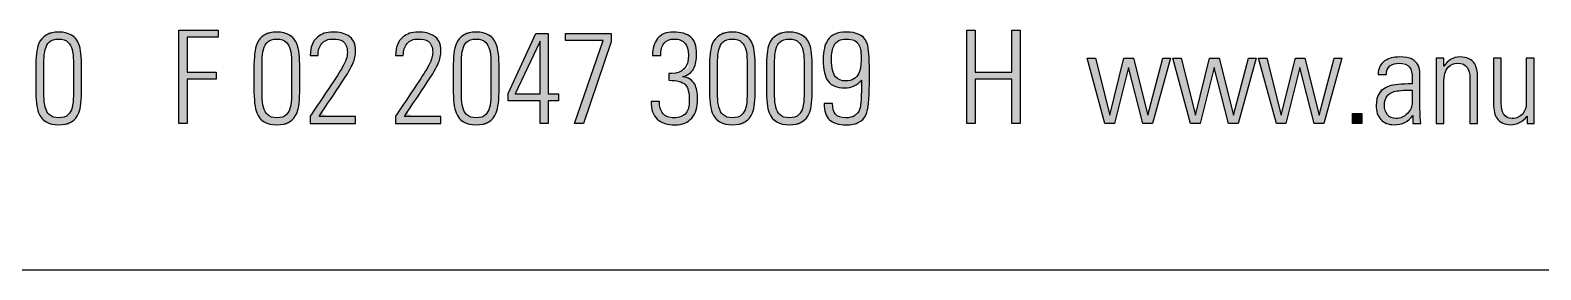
# Model space of a CAD drawing. Header units: millimetres. Extents: x 75184266 to 76346726, y -35850126 to -33679385.
# Drawn here: x 75625689 to 75644360, y -35191937 to -35188980 of the extents above; entities that cross this region are included whole.
import ezdxf

# ---------------------------------------------------------------- set-up
doc = ezdxf.new("R2010")
doc.units = ezdxf.units.MM
doc.header["$LTSCALE"] = 50
doc.header["$MEASUREMENT"] = 0
doc.layers.add('AZ-LINE', color=3, linetype='CONTINUOUS')
doc.layers.add('AZ-TEX2', color=6, linetype='CONTINUOUS')

# ---------------------------------------------------------------- blocks, each defined once
blk = doc.blocks.new('바탕폼')
at = {"layer": 'AZ-TEX2'}
h = blk.add_hatch(color=256, dxfattribs=at)
h.dxf.hatch_style = 2
h.paths.add_polyline_path([(768.63, 488.972), (768.63, 491.275), (769.603, 491.275), (769.603, 491.102), (768.834, 491.102), (768.834, 490.241), (769.549, 490.241), (769.549, 490.069), (768.834, 490.069), (768.834, 488.972)])
h = blk.add_hatch(color=256, dxfattribs=at)
h.dxf.hatch_style = 2
h.paths.add_polyline_path([(788.337, 488.972), (788.133, 488.972), (788.133, 491.275), (788.337, 491.275), (788.337, 490.241), (789.243, 490.241), (789.243, 491.275), (789.447, 491.275), (789.447, 488.972), (789.243, 488.972), (789.243, 490.069), (788.337, 490.069)])
h = blk.add_hatch(color=256, dxfattribs=at)
h.dxf.hatch_style = 2
edge = h.paths.add_edge_path()
edge.add_spline(control_points=[(765.237, 489.036), (765.237, 489.036), (765.237, 489.036), (765.156, 489.233), (765.109, 489.348), (765.086, 489.551), (765.086, 489.842), (765.086, 489.842), (765.086, 490.324), (765.086, 490.324), (765.086, 490.616), (765.109, 490.819), (765.156, 490.933), (765.237, 491.131), (765.403, 491.23), (765.654, 491.23), (765.905, 491.23), (766.071, 491.131), (766.151, 490.933), (766.198, 490.819), (766.222, 490.616), (766.222, 490.324), (766.222, 490.324), (766.222, 489.842), (766.222, 489.842), (766.222, 489.551), (766.198, 489.348), (766.151, 489.233), (766.071, 489.036), (765.905, 488.936), (765.654, 488.936), (765.403, 488.936), (765.237, 489.036)], knot_values=[0, 0, 0, 0, 0.00005, 0.0001, 1, 1, 1, 2, 2, 2, 3, 3, 3, 4, 4, 4, 5, 5, 5, 6, 6, 6, 7, 7, 7, 8, 8, 8, 9, 9, 9, 10, 10, 10, 10], degree=3, periodic=0)
edge = h.paths.add_edge_path()
edge.add_spline(control_points=[(766.017, 490.519), (766.017, 490.519), (766.017, 490.519), (766.017, 490.519), (766.017, 490.738), (765.975, 490.89), (765.89, 490.975), (765.835, 491.03), (765.756, 491.058), (765.654, 491.058), (765.55, 491.058), (765.471, 491.031), (765.418, 490.978), (765.333, 490.895), (765.29, 490.742), (765.29, 490.519), (765.29, 490.519), (765.29, 489.648), (765.29, 489.648), (765.29, 489.429), (765.333, 489.277), (765.418, 489.192), (765.473, 489.136), (765.552, 489.109), (765.654, 489.109), (765.758, 489.109), (765.837, 489.135), (765.89, 489.188), (765.975, 489.271), (766.017, 489.424), (766.017, 489.648), (766.017, 489.648), (766.017, 490.519)], knot_values=[0, 0, 0, 0, 0.00005, 0.0001, 1, 1, 1, 2, 2, 2, 3, 3, 3, 4, 4, 4, 5, 5, 5, 6, 6, 6, 7, 7, 7, 8, 8, 8, 9, 9, 9, 10, 10, 10, 10], degree=3, periodic=0)
h = blk.add_hatch(color=256, dxfattribs=at)
h.dxf.hatch_style = 2
edge = h.paths.add_edge_path()
edge.add_spline(control_points=[(770.637, 489.036), (770.637, 489.036), (770.637, 489.036), (770.556, 489.233), (770.51, 489.348), (770.486, 489.551), (770.486, 489.842), (770.486, 489.842), (770.486, 490.324), (770.486, 490.324), (770.486, 490.616), (770.51, 490.819), (770.556, 490.933), (770.637, 491.131), (770.803, 491.23), (771.054, 491.23), (771.305, 491.23), (771.471, 491.131), (771.552, 490.933), (771.598, 490.819), (771.622, 490.616), (771.622, 490.324), (771.622, 490.324), (771.622, 489.842), (771.622, 489.842), (771.622, 489.551), (771.598, 489.348), (771.552, 489.233), (771.471, 489.036), (771.305, 488.936), (771.054, 488.936), (770.803, 488.936), (770.637, 489.036)], knot_values=[0, 0, 0, 0, 0.00005, 0.0001, 1, 1, 1, 2, 2, 2, 3, 3, 3, 4, 4, 4, 5, 5, 5, 6, 6, 6, 7, 7, 7, 8, 8, 8, 9, 9, 9, 10, 10, 10, 10], degree=3, periodic=0)
edge = h.paths.add_edge_path()
edge.add_spline(control_points=[(771.418, 490.519), (771.418, 490.519), (771.418, 490.519), (771.418, 490.519), (771.418, 490.738), (771.375, 490.89), (771.29, 490.975), (771.235, 491.03), (771.156, 491.058), (771.054, 491.058), (770.95, 491.058), (770.871, 491.031), (770.818, 490.978), (770.733, 490.895), (770.69, 490.742), (770.69, 490.519), (770.69, 490.519), (770.69, 489.648), (770.69, 489.648), (770.69, 489.429), (770.733, 489.277), (770.818, 489.192), (770.873, 489.136), (770.952, 489.109), (771.054, 489.109), (771.158, 489.109), (771.237, 489.135), (771.29, 489.188), (771.375, 489.271), (771.418, 489.424), (771.418, 489.648), (771.418, 489.648), (771.418, 490.519)], knot_values=[0, 0, 0, 0, 0.00005, 0.0001, 1, 1, 1, 2, 2, 2, 3, 3, 3, 4, 4, 4, 5, 5, 5, 6, 6, 6, 7, 7, 7, 8, 8, 8, 9, 9, 9, 10, 10, 10, 10], degree=3, periodic=0)
h = blk.add_hatch(color=256, dxfattribs=at)
h.dxf.hatch_style = 2
edge = h.paths.add_edge_path()
edge.add_spline(control_points=[(772.621, 490.261), (772.621, 490.261), (772.621, 490.261), (772.672, 490.353), (772.757, 490.506), (772.799, 490.629), (772.799, 490.723), (772.799, 490.857), (772.76, 490.949), (772.684, 491.001), (772.627, 491.039), (772.544, 491.058), (772.435, 491.058), (772.318, 491.058), (772.228, 491.02), (772.166, 490.944), (772.103, 490.869), (772.072, 490.772), (772.072, 490.653), (772.072, 490.653), (771.88, 490.653), (771.88, 490.653), (771.88, 490.855), (771.94, 491.006), (772.059, 491.106), (772.159, 491.189), (772.284, 491.23), (772.435, 491.23), (772.595, 491.23), (772.721, 491.201), (772.815, 491.144), (772.94, 491.068), (773.003, 490.942), (773.003, 490.767), (773.003, 490.659), (772.981, 490.554), (772.936, 490.453), (772.891, 490.352), (772.801, 490.198), (772.665, 489.989), (772.476, 489.706), (772.286, 489.424), (772.097, 489.144), (772.097, 489.144), (773.003, 489.144), (773.003, 489.144), (773.003, 489.144), (773.003, 488.972), (773.003, 488.972), (773.003, 488.972), (771.88, 488.972), (771.88, 488.972), (771.88, 488.972), (771.88, 489.15), (771.88, 489.15), (771.971, 489.291), (772.123, 489.518), (772.336, 489.833), (772.51, 490.088), (772.621, 490.261)], knot_values=[0, 0, 0, 0, 0.00005, 0.0001, 1, 1, 1, 2, 2, 2, 3, 3, 3, 4, 4, 4, 5, 5, 5, 6, 6, 6, 7, 7, 7, 8, 8, 8, 9, 9, 9, 10, 10, 10, 11, 11, 11, 12, 12, 12, 13, 13, 13, 14, 14, 14, 15, 15, 15, 16, 16, 16, 17, 17, 17, 18, 18, 18, 19, 19, 19, 19], degree=3, periodic=0)
h = blk.add_hatch(color=256, dxfattribs=at)
h.dxf.hatch_style = 2
edge = h.paths.add_edge_path()
edge.add_spline(control_points=[(774.733, 490.261), (774.733, 490.261), (774.733, 490.261), (774.784, 490.353), (774.868, 490.506), (774.911, 490.629), (774.911, 490.723), (774.911, 490.857), (774.872, 490.949), (774.796, 491.001), (774.738, 491.039), (774.655, 491.058), (774.547, 491.058), (774.43, 491.058), (774.34, 491.02), (774.277, 490.944), (774.215, 490.869), (774.183, 490.772), (774.183, 490.653), (774.183, 490.653), (773.992, 490.653), (773.992, 490.653), (773.992, 490.855), (774.051, 491.006), (774.17, 491.106), (774.27, 491.189), (774.396, 491.23), (774.547, 491.23), (774.706, 491.23), (774.833, 491.201), (774.926, 491.144), (775.052, 491.068), (775.115, 490.942), (775.115, 490.767), (775.115, 490.659), (775.092, 490.554), (775.048, 490.453), (775.003, 490.352), (774.913, 490.198), (774.777, 489.989), (774.587, 489.706), (774.398, 489.424), (774.209, 489.144), (774.209, 489.144), (775.115, 489.144), (775.115, 489.144), (775.115, 489.144), (775.115, 488.972), (775.115, 488.972), (775.115, 488.972), (773.992, 488.972), (773.992, 488.972), (773.992, 488.972), (773.992, 489.15), (773.992, 489.15), (774.083, 489.291), (774.235, 489.518), (774.448, 489.833), (774.621, 490.088), (774.733, 490.261)], knot_values=[0, 0, 0, 0, 0.00005, 0.0001, 1, 1, 1, 2, 2, 2, 3, 3, 3, 4, 4, 4, 5, 5, 5, 6, 6, 6, 7, 7, 7, 8, 8, 8, 9, 9, 9, 10, 10, 10, 11, 11, 11, 12, 12, 12, 13, 13, 13, 14, 14, 14, 15, 15, 15, 16, 16, 16, 17, 17, 17, 18, 18, 18, 19, 19, 19, 19], degree=3, periodic=0)
h = blk.add_hatch(color=256, dxfattribs=at)
h.dxf.hatch_style = 2
edge = h.paths.add_edge_path()
edge.add_spline(control_points=[(775.569, 489.036), (775.569, 489.036), (775.569, 489.036), (775.488, 489.233), (775.441, 489.348), (775.418, 489.551), (775.418, 489.842), (775.418, 489.842), (775.418, 490.324), (775.418, 490.324), (775.418, 490.616), (775.441, 490.819), (775.488, 490.933), (775.569, 491.131), (775.735, 491.23), (775.985, 491.23), (776.236, 491.23), (776.402, 491.131), (776.483, 490.933), (776.53, 490.819), (776.553, 490.616), (776.553, 490.324), (776.553, 490.324), (776.553, 489.842), (776.553, 489.842), (776.553, 489.551), (776.53, 489.348), (776.483, 489.233), (776.402, 489.036), (776.236, 488.936), (775.985, 488.936), (775.735, 488.936), (775.569, 489.036)], knot_values=[0, 0, 0, 0, 0.00005, 0.0001, 1, 1, 1, 2, 2, 2, 3, 3, 3, 4, 4, 4, 5, 5, 5, 6, 6, 6, 7, 7, 7, 8, 8, 8, 9, 9, 9, 10, 10, 10, 10], degree=3, periodic=0)
edge = h.paths.add_edge_path()
edge.add_spline(control_points=[(776.349, 490.519), (776.349, 490.519), (776.349, 490.519), (776.349, 490.519), (776.349, 490.738), (776.307, 490.89), (776.222, 490.975), (776.166, 491.03), (776.088, 491.058), (775.985, 491.058), (775.881, 491.058), (775.803, 491.031), (775.749, 490.978), (775.664, 490.895), (775.622, 490.742), (775.622, 490.519), (775.622, 490.519), (775.622, 489.648), (775.622, 489.648), (775.622, 489.429), (775.664, 489.277), (775.749, 489.192), (775.805, 489.136), (775.884, 489.109), (775.985, 489.109), (776.09, 489.109), (776.168, 489.135), (776.222, 489.188), (776.307, 489.271), (776.349, 489.424), (776.349, 489.648), (776.349, 489.648), (776.349, 490.519)], knot_values=[0, 0, 0, 0, 0.00005, 0.0001, 1, 1, 1, 2, 2, 2, 3, 3, 3, 4, 4, 4, 5, 5, 5, 6, 6, 6, 7, 7, 7, 8, 8, 8, 9, 9, 9, 10, 10, 10, 10], degree=3, periodic=0)
h = blk.add_hatch(color=256, dxfattribs=at)
h.dxf.hatch_style = 2
h.paths.add_polyline_path([(777.765, 491.195), (777.765, 489.699), (778.027, 489.699), (778.027, 489.527), (777.765, 489.527), (777.765, 488.972), (777.574, 488.972), (777.574, 489.527), (776.777, 489.527), (776.777, 489.712), (777.462, 491.195)])
h.paths.add_polyline_path([(776.95, 489.699), (777.574, 489.699), (777.574, 491.003)])
h = blk.add_hatch(color=256, dxfattribs=at)
h.dxf.hatch_style = 2
h.paths.add_polyline_path([(778.2, 491.023), (778.2, 491.195), (779.325, 491.195), (779.326, 490.991), (778.639, 488.972), (778.416, 488.972), (779.131, 491.023)])
h = blk.add_hatch(color=256, dxfattribs=at)
h.dxf.hatch_style = 2
edge = h.paths.add_edge_path()
edge.add_spline(control_points=[(781.421, 490.424), (781.421, 490.424), (781.421, 490.424), (781.377, 490.337), (781.321, 490.229), (781.228, 490.158), (781.096, 490.126), (781.238, 490.109), (781.338, 490.047), (781.396, 489.938), (781.442, 489.851), (781.466, 489.731), (781.466, 489.578), (781.466, 489.374), (781.419, 489.216), (781.324, 489.104), (781.229, 488.992), (781.092, 488.936), (780.911, 488.936), (780.715, 488.936), (780.567, 488.984), (780.467, 489.078), (780.367, 489.173), (780.317, 489.319), (780.317, 489.517), (780.317, 489.517), (780.522, 489.517), (780.522, 489.517), (780.522, 489.39), (780.551, 489.289), (780.609, 489.217), (780.668, 489.145), (780.759, 489.109), (780.882, 489.109), (781.02, 489.109), (781.12, 489.149), (781.182, 489.23), (781.235, 489.3), (781.262, 489.401), (781.262, 489.533), (781.262, 489.729), (781.228, 489.862), (781.16, 489.932), (781.092, 490.002), (780.956, 490.037), (780.755, 490.037), (780.755, 490.037), (780.755, 490.209), (780.755, 490.209), (780.767, 490.207), (780.78, 490.206), (780.793, 490.206), (780.806, 490.206), (780.818, 490.206), (780.831, 490.206), (781.103, 490.206), (781.239, 490.358), (781.239, 490.662), (781.239, 490.788), (781.213, 490.884), (781.16, 490.949), (781.1, 491.022), (781.01, 491.058), (780.888, 491.058), (780.769, 491.058), (780.684, 491.022), (780.632, 490.949), (780.58, 490.877), (780.554, 490.778), (780.554, 490.653), (780.554, 490.653), (780.349, 490.653), (780.349, 490.653), (780.349, 490.825), (780.392, 490.964), (780.478, 491.071), (780.565, 491.177), (780.693, 491.23), (780.863, 491.23), (781.056, 491.23), (781.202, 491.188), (781.299, 491.104), (781.395, 491.02), (781.443, 490.881), (781.443, 490.688), (781.443, 490.541), (781.421, 490.424)], knot_values=[0, 0, 0, 0, 0.00005, 0.0001, 1, 1, 1, 2, 2, 2, 3, 3, 3, 4, 4, 4, 5, 5, 5, 6, 6, 6, 7, 7, 7, 8, 8, 8, 9, 9, 9, 10, 10, 10, 11, 11, 11, 12, 12, 12, 13, 13, 13, 14, 14, 14, 15, 15, 15, 16, 16, 16, 17, 17, 17, 18, 18, 18, 19, 19, 19, 20, 20, 20, 21, 21, 21, 22, 22, 22, 23, 23, 23, 24, 24, 24, 25, 25, 25, 26, 26, 26, 27, 27, 27, 28, 28, 28, 28], degree=3, periodic=0)
h = blk.add_hatch(color=256, dxfattribs=at)
h.dxf.hatch_style = 2
edge = h.paths.add_edge_path()
edge.add_spline(control_points=[(781.91, 489.036), (781.91, 489.036), (781.91, 489.036), (781.829, 489.233), (781.783, 489.348), (781.759, 489.551), (781.759, 489.842), (781.759, 489.842), (781.759, 490.324), (781.759, 490.324), (781.759, 490.616), (781.783, 490.819), (781.829, 490.933), (781.91, 491.131), (782.076, 491.23), (782.327, 491.23), (782.578, 491.23), (782.744, 491.131), (782.825, 490.933), (782.872, 490.819), (782.895, 490.616), (782.895, 490.324), (782.895, 490.324), (782.895, 489.842), (782.895, 489.842), (782.895, 489.551), (782.872, 489.348), (782.825, 489.233), (782.744, 489.036), (782.578, 488.936), (782.327, 488.936), (782.076, 488.936), (781.91, 489.036)], knot_values=[0, 0, 0, 0, 0.00005, 0.0001, 1, 1, 1, 2, 2, 2, 3, 3, 3, 4, 4, 4, 5, 5, 5, 6, 6, 6, 7, 7, 7, 8, 8, 8, 9, 9, 9, 10, 10, 10, 10], degree=3, periodic=0)
edge = h.paths.add_edge_path()
edge.add_spline(control_points=[(782.691, 490.519), (782.691, 490.519), (782.691, 490.519), (782.691, 490.519), (782.691, 490.738), (782.648, 490.89), (782.563, 490.975), (782.508, 491.03), (782.429, 491.058), (782.327, 491.058), (782.223, 491.058), (782.144, 491.031), (782.091, 490.978), (782.006, 490.895), (781.963, 490.742), (781.963, 490.519), (781.963, 490.519), (781.963, 489.648), (781.963, 489.648), (781.963, 489.429), (782.006, 489.277), (782.091, 489.192), (782.146, 489.136), (782.225, 489.109), (782.327, 489.109), (782.431, 489.109), (782.51, 489.135), (782.563, 489.188), (782.648, 489.271), (782.691, 489.424), (782.691, 489.648), (782.691, 489.648), (782.691, 490.519)], knot_values=[0, 0, 0, 0, 0.00005, 0.0001, 1, 1, 1, 2, 2, 2, 3, 3, 3, 4, 4, 4, 5, 5, 5, 6, 6, 6, 7, 7, 7, 8, 8, 8, 9, 9, 9, 10, 10, 10, 10], degree=3, periodic=0)
h = blk.add_hatch(color=256, dxfattribs=at)
h.dxf.hatch_style = 2
edge = h.paths.add_edge_path()
edge.add_spline(control_points=[(783.32, 489.036), (783.32, 489.036), (783.32, 489.036), (783.239, 489.233), (783.193, 489.348), (783.169, 489.551), (783.169, 489.842), (783.169, 489.842), (783.169, 490.324), (783.169, 490.324), (783.169, 490.616), (783.193, 490.819), (783.239, 490.933), (783.32, 491.131), (783.486, 491.23), (783.737, 491.23), (783.988, 491.23), (784.154, 491.131), (784.235, 490.933), (784.281, 490.819), (784.305, 490.616), (784.305, 490.324), (784.305, 490.324), (784.305, 489.842), (784.305, 489.842), (784.305, 489.551), (784.281, 489.348), (784.235, 489.233), (784.154, 489.036), (783.988, 488.936), (783.737, 488.936), (783.486, 488.936), (783.32, 489.036)], knot_values=[0, 0, 0, 0, 0.00005, 0.0001, 1, 1, 1, 2, 2, 2, 3, 3, 3, 4, 4, 4, 5, 5, 5, 6, 6, 6, 7, 7, 7, 8, 8, 8, 9, 9, 9, 10, 10, 10, 10], degree=3, periodic=0)
edge = h.paths.add_edge_path()
edge.add_spline(control_points=[(784.101, 490.519), (784.101, 490.519), (784.101, 490.519), (784.101, 490.519), (784.101, 490.738), (784.058, 490.89), (783.973, 490.975), (783.918, 491.03), (783.839, 491.058), (783.737, 491.058), (783.633, 491.058), (783.554, 491.031), (783.501, 490.978), (783.416, 490.895), (783.373, 490.742), (783.373, 490.519), (783.373, 490.519), (783.373, 489.648), (783.373, 489.648), (783.373, 489.429), (783.416, 489.277), (783.501, 489.192), (783.556, 489.136), (783.635, 489.109), (783.737, 489.109), (783.841, 489.109), (783.92, 489.135), (783.973, 489.188), (784.058, 489.271), (784.101, 489.424), (784.101, 489.648), (784.101, 489.648), (784.101, 490.519)], knot_values=[0, 0, 0, 0, 0.00005, 0.0001, 1, 1, 1, 2, 2, 2, 3, 3, 3, 4, 4, 4, 5, 5, 5, 6, 6, 6, 7, 7, 7, 8, 8, 8, 9, 9, 9, 10, 10, 10, 10], degree=3, periodic=0)
h = blk.add_hatch(color=256, dxfattribs=at)
h.dxf.hatch_style = 2
edge = h.paths.add_edge_path()
edge.add_spline(control_points=[(785.69, 489.315), (785.69, 489.315), (785.69, 489.315), (785.635, 489.192), (785.558, 489.021), (785.397, 488.936), (785.15, 488.936), (784.959, 488.936), (784.819, 488.978), (784.732, 489.061), (784.645, 489.144), (784.601, 489.279), (784.601, 489.466), (784.601, 489.466), (784.806, 489.466), (784.806, 489.466), (784.806, 489.349), (784.83, 489.26), (784.879, 489.2), (784.928, 489.139), (785.01, 489.109), (785.125, 489.109), (785.312, 489.109), (785.429, 489.178), (785.475, 489.316), (785.507, 489.412), (785.523, 489.654), (785.523, 490.044), (785.474, 489.98), (785.413, 489.931), (785.34, 489.898), (785.267, 489.865), (785.189, 489.849), (785.109, 489.849), (784.915, 489.849), (784.778, 489.905), (784.697, 490.016), (784.616, 490.128), (784.576, 490.305), (784.576, 490.547), (784.576, 490.764), (784.613, 490.927), (784.688, 491.035), (784.777, 491.165), (784.927, 491.23), (785.136, 491.23), (785.4, 491.23), (785.571, 491.151), (785.648, 490.991), (785.694, 490.893), (785.718, 490.693), (785.718, 490.391), (785.718, 490.312), (785.718, 490.236), (785.718, 490.161), (785.718, 490.087), (785.718, 490.014), (785.718, 489.941), (785.718, 489.565), (785.69, 489.315)], knot_values=[0, 0, 0, 0, 0.00005, 0.0001, 1, 1, 1, 2, 2, 2, 3, 3, 3, 4, 4, 4, 5, 5, 5, 6, 6, 6, 7, 7, 7, 8, 8, 8, 9, 9, 9, 10, 10, 10, 11, 11, 11, 12, 12, 12, 13, 13, 13, 14, 14, 14, 15, 15, 15, 16, 16, 16, 17, 17, 17, 18, 18, 18, 19, 19, 19, 19], degree=3, periodic=0)
edge = h.paths.add_edge_path()
edge.add_spline(control_points=[(784.78, 490.7), (784.78, 490.7), (784.78, 490.7), (784.78, 490.547), (784.78, 490.343), (784.813, 490.202), (784.879, 490.123), (784.935, 490.055), (785.018, 490.021), (785.129, 490.021), (785.289, 490.021), (785.4, 490.086), (785.459, 490.216), (785.496, 490.294), (785.514, 490.396), (785.514, 490.522), (785.514, 490.707), (785.499, 490.831), (785.469, 490.895), (785.418, 491.004), (785.309, 491.058), (785.142, 491.058), (784.999, 491.058), (784.9, 491.004), (784.844, 490.899), (784.801, 490.817), (784.78, 490.7)], knot_values=[0, 0, 0, 0, 0.00005, 0.0001, 1, 1, 1, 2, 2, 2, 3, 3, 3, 4, 4, 4, 5, 5, 5, 6, 6, 6, 7, 7, 7, 8, 8, 8, 8], degree=3, periodic=0)
h = blk.add_hatch(color=256, dxfattribs=at)
h.dxf.hatch_style = 2
h.paths.add_polyline_path([(791.549, 488.972), (791.106, 490.583), (791.311, 490.583), (791.671, 489.176), (792.018, 490.583), (792.254, 490.583), (792.61, 489.176), (792.978, 490.583), (793.169, 490.583), (792.726, 488.972), (792.488, 488.972), (792.132, 490.351), (791.785, 488.972)])
h = blk.add_hatch(color=256, dxfattribs=at)
h.dxf.hatch_style = 2
h.paths.add_polyline_path([(793.67, 488.972), (793.227, 490.583), (793.432, 490.583), (793.793, 489.176), (794.14, 490.583), (794.375, 490.583), (794.732, 489.176), (795.099, 490.583), (795.291, 490.583), (794.847, 488.972), (794.609, 488.972), (794.253, 490.351), (793.906, 488.972)])
h = blk.add_hatch(color=256, dxfattribs=at)
h.dxf.hatch_style = 2
h.paths.add_polyline_path([(795.792, 488.972), (795.348, 490.583), (795.553, 490.583), (795.914, 489.176), (796.261, 490.583), (796.497, 490.583), (796.853, 489.176), (797.22, 490.583), (797.412, 490.583), (796.969, 488.972), (796.73, 488.972), (796.374, 490.351), (796.028, 488.972)])
h = blk.add_hatch(color=256, dxfattribs=at)
h.dxf.hatch_style = 2
edge = h.paths.add_edge_path()
edge.add_spline(control_points=[(798.877, 489.948), (798.877, 489.948), (798.877, 489.948), (799.154, 489.948), (799.154, 489.948), (799.154, 490.082), (799.154, 490.082), (799.154, 490.207), (799.132, 490.3), (799.087, 490.359), (799.036, 490.427), (798.95, 490.461), (798.828, 490.461), (798.737, 490.461), (798.662, 490.438), (798.602, 490.391), (798.542, 490.344), (798.513, 490.275), (798.513, 490.184), (798.513, 490.184), (798.309, 490.184), (798.309, 490.184), (798.309, 490.328), (798.363, 490.439), (798.471, 490.515), (798.565, 490.582), (798.689, 490.614), (798.845, 490.614), (798.979, 490.614), (799.082, 490.595), (799.154, 490.557), (799.282, 490.489), (799.346, 490.366), (799.346, 490.187), (799.346, 490.187), (799.346, 489.377), (799.346, 489.377), (799.346, 489.334), (799.346, 489.284), (799.347, 489.227), (799.348, 489.169), (799.354, 489.084), (799.365, 488.972), (799.365, 488.972), (799.167, 488.972), (799.167, 488.972), (799.167, 488.972), (799.167, 489.169), (799.167, 489.169), (799.058, 489.016), (798.904, 488.94), (798.704, 488.94), (798.564, 488.94), (798.455, 488.983), (798.377, 489.069), (798.3, 489.155), (798.261, 489.27), (798.261, 489.415), (798.261, 489.66), (798.368, 489.819), (798.583, 489.894), (798.687, 489.93), (798.877, 489.948)], knot_values=[0, 0, 0, 0, 0.00005, 0.0001, 1, 1, 1, 2, 2, 2, 3, 3, 3, 4, 4, 4, 5, 5, 5, 6, 6, 6, 7, 7, 7, 8, 8, 8, 9, 9, 9, 10, 10, 10, 11, 11, 11, 12, 12, 12, 13, 13, 13, 14, 14, 14, 15, 15, 15, 16, 16, 16, 17, 17, 17, 18, 18, 18, 19, 19, 19, 20, 20, 20, 20], degree=3, periodic=0)
edge = h.paths.add_edge_path()
edge.add_spline(control_points=[(799.154, 489.395), (799.154, 489.395), (799.154, 489.395), (799.154, 489.501), (799.154, 489.501), (799.154, 489.795), (799.154, 489.795), (798.931, 489.795), (798.782, 489.783), (798.707, 489.759), (798.546, 489.709), (798.465, 489.597), (798.465, 489.424), (798.465, 489.329), (798.489, 489.25), (798.538, 489.187), (798.587, 489.124), (798.659, 489.093), (798.755, 489.093), (798.864, 489.093), (798.957, 489.134), (799.036, 489.217), (799.114, 489.3), (799.154, 489.395)], knot_values=[0, 0, 0, 0, 0.00005, 0.0001, 1, 1, 1, 2, 2, 2, 3, 3, 3, 4, 4, 4, 5, 5, 5, 6, 6, 6, 7, 7, 7, 7], degree=3, periodic=0)
h = blk.add_hatch(color=256, dxfattribs=at)
h.dxf.hatch_style = 2
edge = h.paths.add_edge_path()
edge.add_spline(control_points=[(799.744, 488.972), (799.744, 488.972), (799.744, 488.972), (799.744, 488.972), (799.744, 488.972), (799.744, 490.583), (799.744, 490.583), (799.744, 490.583), (799.936, 490.583), (799.936, 490.583), (799.936, 490.583), (799.936, 490.385), (799.936, 490.385), (799.991, 490.459), (800.047, 490.515), (800.105, 490.551), (800.173, 490.593), (800.248, 490.614), (800.331, 490.614), (800.51, 490.614), (800.633, 490.557), (800.701, 490.442), (800.748, 490.364), (800.771, 490.252), (800.771, 490.107), (800.771, 490.107), (800.771, 488.972), (800.771, 488.972), (800.771, 488.972), (800.58, 488.972), (800.58, 488.972), (800.58, 488.972), (800.58, 490.097), (800.58, 490.097), (800.58, 490.204), (800.558, 490.288), (800.516, 490.35), (800.465, 490.424), (800.387, 490.461), (800.283, 490.461), (800.183, 490.461), (800.103, 490.427), (800.044, 490.359), (799.971, 490.276), (799.936, 490.151), (799.936, 489.983), (799.936, 489.983), (799.936, 488.972), (799.936, 488.972), (799.936, 488.972), (799.744, 488.972)], knot_values=[0, 0, 0, 0, 0.00005, 0.0001, 1, 1, 1, 2, 2, 2, 3, 3, 3, 4, 4, 4, 5, 5, 5, 6, 6, 6, 7, 7, 7, 8, 8, 8, 9, 9, 9, 10, 10, 10, 11, 11, 11, 12, 12, 12, 13, 13, 13, 14, 14, 14, 15, 15, 15, 16, 16, 16, 16], degree=3, periodic=0)
h = blk.add_hatch(color=256, dxfattribs=at)
h.dxf.hatch_style = 2
edge = h.paths.add_edge_path()
edge.add_spline(control_points=[(802.168, 490.583), (802.168, 490.583), (802.168, 490.583), (802.168, 490.583), (802.168, 490.583), (802.168, 488.972), (802.168, 488.972), (802.168, 488.972), (802.002, 488.972), (802.002, 488.972), (802.002, 488.972), (802.002, 489.15), (802.002, 489.15), (801.881, 489.01), (801.744, 488.94), (801.591, 488.94), (801.438, 488.94), (801.326, 488.991), (801.256, 489.093), (801.196, 489.178), (801.167, 489.295), (801.167, 489.444), (801.167, 489.444), (801.167, 490.583), (801.167, 490.583), (801.167, 490.583), (801.358, 490.583), (801.358, 490.583), (801.358, 490.583), (801.358, 489.476), (801.358, 489.476), (801.358, 489.356), (801.377, 489.266), (801.415, 489.205), (801.462, 489.13), (801.532, 489.093), (801.626, 489.093), (801.741, 489.093), (801.831, 489.138), (801.897, 489.227), (801.95, 489.299), (801.977, 489.372), (801.977, 489.447), (801.977, 489.447), (801.977, 490.583), (801.977, 490.583), (801.977, 490.583), (802.168, 490.583)], knot_values=[0, 0, 0, 0, 0.00005, 0.0001, 1, 1, 1, 2, 2, 2, 3, 3, 3, 4, 4, 4, 5, 5, 5, 6, 6, 6, 7, 7, 7, 8, 8, 8, 9, 9, 9, 10, 10, 10, 11, 11, 11, 12, 12, 12, 13, 13, 13, 14, 14, 14, 15, 15, 15, 15], degree=3, periodic=0)
h = blk.add_hatch(color=256, dxfattribs=at)
h.dxf.hatch_style = 2
h.paths.add_polyline_path([(797.674, 488.972), (797.674, 489.214), (797.91, 489.214), (797.91, 488.972)])
at = {"layer": 'AZ-LINE'}
blk.add_line((741, 485.354), (821, 485.354), dxfattribs=at)
at = {"layer": 'AZ-TEX2'}
for points in [[(768.63, 488.972), (768.63, 491.275), (769.603, 491.275), (769.603, 491.102), (768.834, 491.102), (768.834, 490.241), (769.549, 490.241), (769.549, 490.069), (768.834, 490.069), (768.834, 488.972), (768.63, 488.972)], [(788.337, 488.972), (788.133, 488.972), (788.133, 491.275), (788.337, 491.275), (788.337, 490.241), (789.243, 490.241), (789.243, 491.275), (789.447, 491.275), (789.447, 488.972), (789.243, 488.972), (789.243, 490.069), (788.337, 490.069), (788.337, 488.972)], [(777.765, 491.195), (777.765, 489.699), (778.027, 489.699), (778.027, 489.527), (777.765, 489.527), (777.765, 488.972), (777.574, 488.972), (777.574, 489.527), (776.777, 489.527), (776.777, 489.712), (777.462, 491.195), (777.765, 491.195)], [(776.95, 489.699), (777.574, 489.699), (777.574, 491.003), (776.95, 489.699)], [(778.2, 491.023), (778.2, 491.195), (779.325, 491.195), (779.326, 490.991), (778.639, 488.972), (778.416, 488.972), (779.131, 491.023), (778.2, 491.023)], [(791.549, 488.972), (791.106, 490.583), (791.311, 490.583), (791.671, 489.176), (792.018, 490.583), (792.254, 490.583), (792.61, 489.176), (792.978, 490.583), (793.169, 490.583), (792.726, 488.972), (792.488, 488.972), (792.132, 490.351), (791.785, 488.972), (791.549, 488.972)], [(793.67, 488.972), (793.227, 490.583), (793.432, 490.583), (793.793, 489.176), (794.14, 490.583), (794.375, 490.583), (794.732, 489.176), (795.099, 490.583), (795.291, 490.583), (794.847, 488.972), (794.609, 488.972), (794.253, 490.351), (793.906, 488.972), (793.67, 488.972)], [(795.792, 488.972), (795.348, 490.583), (795.553, 490.583), (795.914, 489.176), (796.261, 490.583), (796.497, 490.583), (796.853, 489.176), (797.22, 490.583), (797.412, 490.583), (796.969, 488.972), (796.73, 488.972), (796.374, 490.351), (796.028, 488.972), (795.792, 488.972)], [(797.674, 488.972), (797.674, 489.214), (797.91, 489.214), (797.91, 488.972), (797.674, 488.972)]]:
    blk.add_lwpolyline(points, dxfattribs=at)
for points, knots in [([(765.654, 491.23), (765.905, 491.23), (766.071, 491.131), (766.151, 490.933), (766.198, 490.819), (766.222, 490.616), (766.222, 490.324), (766.222, 490.324), (766.222, 489.842), (766.222, 489.842), (766.222, 489.551), (766.198, 489.348), (766.151, 489.233), (766.071, 489.036), (765.905, 488.936), (765.654, 488.936), (765.403, 488.936), (765.237, 489.036), (765.156, 489.233), (765.109, 489.348), (765.086, 489.551), (765.086, 489.842), (765.086, 489.842), (765.086, 490.324), (765.086, 490.324), (765.086, 490.616), (765.109, 490.819), (765.156, 490.933), (765.237, 491.131), (765.403, 491.23), (765.654, 491.23)], [0, 0, 0, 0, 1, 1, 1, 2, 2, 2, 3, 3, 3, 4, 4, 4, 5, 5, 5, 6, 6, 6, 7, 7, 7, 8, 8, 8, 9, 9, 9, 10, 10, 10, 10]), ([(765.29, 490.519), (765.29, 490.519), (765.29, 489.648), (765.29, 489.648), (765.29, 489.429), (765.333, 489.277), (765.418, 489.192), (765.473, 489.136), (765.552, 489.109), (765.654, 489.109), (765.758, 489.109), (765.837, 489.135), (765.89, 489.188), (765.975, 489.271), (766.017, 489.424), (766.017, 489.648), (766.017, 489.648), (766.017, 490.519), (766.017, 490.519), (766.017, 490.738), (765.975, 490.89), (765.89, 490.975), (765.835, 491.03), (765.756, 491.058), (765.654, 491.058), (765.55, 491.058), (765.471, 491.031), (765.418, 490.978), (765.333, 490.895), (765.29, 490.742), (765.29, 490.519)], [0, 0, 0, 0, 1, 1, 1, 2, 2, 2, 3, 3, 3, 4, 4, 4, 5, 5, 5, 6, 6, 6, 7, 7, 7, 8, 8, 8, 9, 9, 9, 10, 10, 10, 10]), ([(771.054, 491.23), (771.305, 491.23), (771.471, 491.131), (771.552, 490.933), (771.598, 490.819), (771.622, 490.616), (771.622, 490.324), (771.622, 490.324), (771.622, 489.842), (771.622, 489.842), (771.622, 489.551), (771.598, 489.348), (771.552, 489.233), (771.471, 489.036), (771.305, 488.936), (771.054, 488.936), (770.803, 488.936), (770.637, 489.036), (770.556, 489.233), (770.51, 489.348), (770.486, 489.551), (770.486, 489.842), (770.486, 489.842), (770.486, 490.324), (770.486, 490.324), (770.486, 490.616), (770.51, 490.819), (770.556, 490.933), (770.637, 491.131), (770.803, 491.23), (771.054, 491.23)], [0, 0, 0, 0, 1, 1, 1, 2, 2, 2, 3, 3, 3, 4, 4, 4, 5, 5, 5, 6, 6, 6, 7, 7, 7, 8, 8, 8, 9, 9, 9, 10, 10, 10, 10]), ([(770.69, 490.519), (770.69, 490.519), (770.69, 489.648), (770.69, 489.648), (770.69, 489.429), (770.733, 489.277), (770.818, 489.192), (770.873, 489.136), (770.952, 489.109), (771.054, 489.109), (771.158, 489.109), (771.237, 489.135), (771.29, 489.188), (771.375, 489.271), (771.418, 489.424), (771.418, 489.648), (771.418, 489.648), (771.418, 490.519), (771.418, 490.519), (771.418, 490.738), (771.375, 490.89), (771.29, 490.975), (771.235, 491.03), (771.156, 491.058), (771.054, 491.058), (770.95, 491.058), (770.871, 491.031), (770.818, 490.978), (770.733, 490.895), (770.69, 490.742), (770.69, 490.519)], [0, 0, 0, 0, 1, 1, 1, 2, 2, 2, 3, 3, 3, 4, 4, 4, 5, 5, 5, 6, 6, 6, 7, 7, 7, 8, 8, 8, 9, 9, 9, 10, 10, 10, 10]), ([(773.003, 489.144), (773.003, 489.144), (773.003, 488.972), (773.003, 488.972), (773.003, 488.972), (771.88, 488.972), (771.88, 488.972), (771.88, 488.972), (771.88, 489.15), (771.88, 489.15), (771.971, 489.291), (772.123, 489.518), (772.336, 489.833), (772.51, 490.088), (772.621, 490.261), (772.672, 490.353), (772.757, 490.506), (772.799, 490.629), (772.799, 490.723), (772.799, 490.857), (772.76, 490.949), (772.684, 491.001), (772.627, 491.039), (772.544, 491.058), (772.435, 491.058), (772.318, 491.058), (772.228, 491.02), (772.166, 490.944), (772.103, 490.869), (772.072, 490.772), (772.072, 490.653), (772.072, 490.653), (771.88, 490.653), (771.88, 490.653), (771.88, 490.855), (771.94, 491.006), (772.059, 491.106), (772.159, 491.189), (772.284, 491.23), (772.435, 491.23), (772.595, 491.23), (772.721, 491.201), (772.815, 491.144), (772.94, 491.068), (773.003, 490.942), (773.003, 490.767), (773.003, 490.659), (772.981, 490.554), (772.936, 490.453), (772.891, 490.352), (772.801, 490.198), (772.665, 489.989), (772.476, 489.706), (772.286, 489.424), (772.097, 489.144), (772.097, 489.144), (773.003, 489.144), (773.003, 489.144)], [0, 0, 0, 0, 1, 1, 1, 2, 2, 2, 3, 3, 3, 4, 4, 4, 5, 5, 5, 6, 6, 6, 7, 7, 7, 8, 8, 8, 9, 9, 9, 10, 10, 10, 11, 11, 11, 12, 12, 12, 13, 13, 13, 14, 14, 14, 15, 15, 15, 16, 16, 16, 17, 17, 17, 18, 18, 18, 19, 19, 19, 19]), ([(775.115, 489.144), (775.115, 489.144), (775.115, 488.972), (775.115, 488.972), (775.115, 488.972), (773.992, 488.972), (773.992, 488.972), (773.992, 488.972), (773.992, 489.15), (773.992, 489.15), (774.083, 489.291), (774.235, 489.518), (774.448, 489.833), (774.621, 490.088), (774.733, 490.261), (774.784, 490.353), (774.868, 490.506), (774.911, 490.629), (774.911, 490.723), (774.911, 490.857), (774.872, 490.949), (774.796, 491.001), (774.738, 491.039), (774.655, 491.058), (774.547, 491.058), (774.43, 491.058), (774.34, 491.02), (774.277, 490.944), (774.215, 490.869), (774.183, 490.772), (774.183, 490.653), (774.183, 490.653), (773.992, 490.653), (773.992, 490.653), (773.992, 490.855), (774.051, 491.006), (774.17, 491.106), (774.27, 491.189), (774.396, 491.23), (774.547, 491.23), (774.706, 491.23), (774.833, 491.201), (774.926, 491.144), (775.052, 491.068), (775.115, 490.942), (775.115, 490.767), (775.115, 490.659), (775.092, 490.554), (775.048, 490.453), (775.003, 490.352), (774.913, 490.198), (774.777, 489.989), (774.587, 489.706), (774.398, 489.424), (774.209, 489.144), (774.209, 489.144), (775.115, 489.144), (775.115, 489.144)], [0, 0, 0, 0, 1, 1, 1, 2, 2, 2, 3, 3, 3, 4, 4, 4, 5, 5, 5, 6, 6, 6, 7, 7, 7, 8, 8, 8, 9, 9, 9, 10, 10, 10, 11, 11, 11, 12, 12, 12, 13, 13, 13, 14, 14, 14, 15, 15, 15, 16, 16, 16, 17, 17, 17, 18, 18, 18, 19, 19, 19, 19]), ([(775.985, 491.23), (776.236, 491.23), (776.402, 491.131), (776.483, 490.933), (776.53, 490.819), (776.553, 490.616), (776.553, 490.324), (776.553, 490.324), (776.553, 489.842), (776.553, 489.842), (776.553, 489.551), (776.53, 489.348), (776.483, 489.233), (776.402, 489.036), (776.236, 488.936), (775.985, 488.936), (775.735, 488.936), (775.569, 489.036), (775.488, 489.233), (775.441, 489.348), (775.418, 489.551), (775.418, 489.842), (775.418, 489.842), (775.418, 490.324), (775.418, 490.324), (775.418, 490.616), (775.441, 490.819), (775.488, 490.933), (775.569, 491.131), (775.735, 491.23), (775.985, 491.23)], [0, 0, 0, 0, 1, 1, 1, 2, 2, 2, 3, 3, 3, 4, 4, 4, 5, 5, 5, 6, 6, 6, 7, 7, 7, 8, 8, 8, 9, 9, 9, 10, 10, 10, 10]), ([(775.622, 490.519), (775.622, 490.519), (775.622, 489.648), (775.622, 489.648), (775.622, 489.429), (775.664, 489.277), (775.749, 489.192), (775.805, 489.136), (775.884, 489.109), (775.985, 489.109), (776.09, 489.109), (776.168, 489.135), (776.222, 489.188), (776.307, 489.271), (776.349, 489.424), (776.349, 489.648), (776.349, 489.648), (776.349, 490.519), (776.349, 490.519), (776.349, 490.738), (776.307, 490.89), (776.222, 490.975), (776.166, 491.03), (776.088, 491.058), (775.985, 491.058), (775.881, 491.058), (775.803, 491.031), (775.749, 490.978), (775.664, 490.895), (775.622, 490.742), (775.622, 490.519)], [0, 0, 0, 0, 1, 1, 1, 2, 2, 2, 3, 3, 3, 4, 4, 4, 5, 5, 5, 6, 6, 6, 7, 7, 7, 8, 8, 8, 9, 9, 9, 10, 10, 10, 10]), ([(780.755, 490.037), (780.755, 490.037), (780.755, 490.209), (780.755, 490.209), (780.767, 490.207), (780.78, 490.206), (780.793, 490.206), (780.806, 490.206), (780.818, 490.206), (780.831, 490.206), (781.103, 490.206), (781.239, 490.358), (781.239, 490.662), (781.239, 490.788), (781.213, 490.884), (781.16, 490.949), (781.1, 491.022), (781.01, 491.058), (780.888, 491.058), (780.769, 491.058), (780.684, 491.022), (780.632, 490.949), (780.58, 490.877), (780.554, 490.778), (780.554, 490.653), (780.554, 490.653), (780.349, 490.653), (780.349, 490.653), (780.349, 490.825), (780.392, 490.964), (780.478, 491.071), (780.565, 491.177), (780.693, 491.23), (780.863, 491.23), (781.056, 491.23), (781.202, 491.188), (781.299, 491.104), (781.395, 491.02), (781.443, 490.881), (781.443, 490.688), (781.443, 490.541), (781.421, 490.424), (781.377, 490.337), (781.321, 490.229), (781.228, 490.158), (781.096, 490.126), (781.238, 490.109), (781.338, 490.047), (781.396, 489.938), (781.442, 489.851), (781.466, 489.731), (781.466, 489.578), (781.466, 489.374), (781.419, 489.216), (781.324, 489.104), (781.229, 488.992), (781.092, 488.936), (780.911, 488.936), (780.715, 488.936), (780.567, 488.984), (780.467, 489.078), (780.367, 489.173), (780.317, 489.319), (780.317, 489.517), (780.317, 489.517), (780.522, 489.517), (780.522, 489.517), (780.522, 489.39), (780.551, 489.289), (780.609, 489.217), (780.668, 489.145), (780.759, 489.109), (780.882, 489.109), (781.02, 489.109), (781.12, 489.149), (781.182, 489.23), (781.235, 489.3), (781.262, 489.401), (781.262, 489.533), (781.262, 489.729), (781.228, 489.862), (781.16, 489.932), (781.092, 490.002), (780.956, 490.037), (780.755, 490.037)], [0, 0, 0, 0, 1, 1, 1, 2, 2, 2, 3, 3, 3, 4, 4, 4, 5, 5, 5, 6, 6, 6, 7, 7, 7, 8, 8, 8, 9, 9, 9, 10, 10, 10, 11, 11, 11, 12, 12, 12, 13, 13, 13, 14, 14, 14, 15, 15, 15, 16, 16, 16, 17, 17, 17, 18, 18, 18, 19, 19, 19, 20, 20, 20, 21, 21, 21, 22, 22, 22, 23, 23, 23, 24, 24, 24, 25, 25, 25, 26, 26, 26, 27, 27, 27, 28, 28, 28, 28]), ([(782.327, 491.23), (782.578, 491.23), (782.744, 491.131), (782.825, 490.933), (782.872, 490.819), (782.895, 490.616), (782.895, 490.324), (782.895, 490.324), (782.895, 489.842), (782.895, 489.842), (782.895, 489.551), (782.872, 489.348), (782.825, 489.233), (782.744, 489.036), (782.578, 488.936), (782.327, 488.936), (782.076, 488.936), (781.91, 489.036), (781.829, 489.233), (781.783, 489.348), (781.759, 489.551), (781.759, 489.842), (781.759, 489.842), (781.759, 490.324), (781.759, 490.324), (781.759, 490.616), (781.783, 490.819), (781.829, 490.933), (781.91, 491.131), (782.076, 491.23), (782.327, 491.23)], [0, 0, 0, 0, 1, 1, 1, 2, 2, 2, 3, 3, 3, 4, 4, 4, 5, 5, 5, 6, 6, 6, 7, 7, 7, 8, 8, 8, 9, 9, 9, 10, 10, 10, 10]), ([(781.963, 490.519), (781.963, 490.519), (781.963, 489.648), (781.963, 489.648), (781.963, 489.429), (782.006, 489.277), (782.091, 489.192), (782.146, 489.136), (782.225, 489.109), (782.327, 489.109), (782.431, 489.109), (782.51, 489.135), (782.563, 489.188), (782.648, 489.271), (782.691, 489.424), (782.691, 489.648), (782.691, 489.648), (782.691, 490.519), (782.691, 490.519), (782.691, 490.738), (782.648, 490.89), (782.563, 490.975), (782.508, 491.03), (782.429, 491.058), (782.327, 491.058), (782.223, 491.058), (782.144, 491.031), (782.091, 490.978), (782.006, 490.895), (781.963, 490.742), (781.963, 490.519)], [0, 0, 0, 0, 1, 1, 1, 2, 2, 2, 3, 3, 3, 4, 4, 4, 5, 5, 5, 6, 6, 6, 7, 7, 7, 8, 8, 8, 9, 9, 9, 10, 10, 10, 10]), ([(783.737, 491.23), (783.988, 491.23), (784.154, 491.131), (784.235, 490.933), (784.281, 490.819), (784.305, 490.616), (784.305, 490.324), (784.305, 490.324), (784.305, 489.842), (784.305, 489.842), (784.305, 489.551), (784.281, 489.348), (784.235, 489.233), (784.154, 489.036), (783.988, 488.936), (783.737, 488.936), (783.486, 488.936), (783.32, 489.036), (783.239, 489.233), (783.193, 489.348), (783.169, 489.551), (783.169, 489.842), (783.169, 489.842), (783.169, 490.324), (783.169, 490.324), (783.169, 490.616), (783.193, 490.819), (783.239, 490.933), (783.32, 491.131), (783.486, 491.23), (783.737, 491.23)], [0, 0, 0, 0, 1, 1, 1, 2, 2, 2, 3, 3, 3, 4, 4, 4, 5, 5, 5, 6, 6, 6, 7, 7, 7, 8, 8, 8, 9, 9, 9, 10, 10, 10, 10]), ([(783.373, 490.519), (783.373, 490.519), (783.373, 489.648), (783.373, 489.648), (783.373, 489.429), (783.416, 489.277), (783.501, 489.192), (783.556, 489.136), (783.635, 489.109), (783.737, 489.109), (783.841, 489.109), (783.92, 489.135), (783.973, 489.188), (784.058, 489.271), (784.101, 489.424), (784.101, 489.648), (784.101, 489.648), (784.101, 490.519), (784.101, 490.519), (784.101, 490.738), (784.058, 490.89), (783.973, 490.975), (783.918, 491.03), (783.839, 491.058), (783.737, 491.058), (783.633, 491.058), (783.554, 491.031), (783.501, 490.978), (783.416, 490.895), (783.373, 490.742), (783.373, 490.519)], [0, 0, 0, 0, 1, 1, 1, 2, 2, 2, 3, 3, 3, 4, 4, 4, 5, 5, 5, 6, 6, 6, 7, 7, 7, 8, 8, 8, 9, 9, 9, 10, 10, 10, 10]), ([(785.136, 491.23), (785.4, 491.23), (785.571, 491.151), (785.648, 490.991), (785.694, 490.893), (785.718, 490.693), (785.718, 490.391), (785.718, 490.312), (785.718, 490.236), (785.718, 490.161), (785.718, 490.087), (785.718, 490.014), (785.718, 489.941), (785.718, 489.565), (785.69, 489.315), (785.635, 489.192), (785.558, 489.021), (785.397, 488.936), (785.15, 488.936), (784.959, 488.936), (784.819, 488.978), (784.732, 489.061), (784.645, 489.144), (784.601, 489.279), (784.601, 489.466), (784.601, 489.466), (784.806, 489.466), (784.806, 489.466), (784.806, 489.349), (784.83, 489.26), (784.879, 489.2), (784.928, 489.139), (785.01, 489.109), (785.125, 489.109), (785.312, 489.109), (785.429, 489.178), (785.475, 489.316), (785.507, 489.412), (785.523, 489.654), (785.523, 490.044), (785.474, 489.98), (785.413, 489.931), (785.34, 489.898), (785.267, 489.865), (785.189, 489.849), (785.109, 489.849), (784.915, 489.849), (784.778, 489.905), (784.697, 490.016), (784.616, 490.128), (784.576, 490.305), (784.576, 490.547), (784.576, 490.764), (784.613, 490.927), (784.688, 491.035), (784.777, 491.165), (784.927, 491.23), (785.136, 491.23)], [0, 0, 0, 0, 1, 1, 1, 2, 2, 2, 3, 3, 3, 4, 4, 4, 5, 5, 5, 6, 6, 6, 7, 7, 7, 8, 8, 8, 9, 9, 9, 10, 10, 10, 11, 11, 11, 12, 12, 12, 13, 13, 13, 14, 14, 14, 15, 15, 15, 16, 16, 16, 17, 17, 17, 18, 18, 18, 19, 19, 19, 19]), ([(785.142, 491.058), (784.999, 491.058), (784.9, 491.004), (784.844, 490.899), (784.801, 490.817), (784.78, 490.7), (784.78, 490.547), (784.78, 490.343), (784.813, 490.202), (784.879, 490.123), (784.935, 490.055), (785.018, 490.021), (785.129, 490.021), (785.289, 490.021), (785.4, 490.086), (785.459, 490.216), (785.496, 490.294), (785.514, 490.396), (785.514, 490.522), (785.514, 490.707), (785.499, 490.831), (785.469, 490.895), (785.418, 491.004), (785.309, 491.058), (785.142, 491.058)], [0, 0, 0, 0, 1, 1, 1, 2, 2, 2, 3, 3, 3, 4, 4, 4, 5, 5, 5, 6, 6, 6, 7, 7, 7, 8, 8, 8, 8]), ([(799.167, 488.972), (799.167, 488.972), (799.167, 489.169), (799.167, 489.169), (799.058, 489.016), (798.904, 488.94), (798.704, 488.94), (798.564, 488.94), (798.455, 488.983), (798.377, 489.069), (798.3, 489.155), (798.261, 489.27), (798.261, 489.415), (798.261, 489.66), (798.368, 489.819), (798.583, 489.894), (798.687, 489.93), (798.877, 489.948), (799.154, 489.948), (799.154, 489.948), (799.154, 490.082), (799.154, 490.082), (799.154, 490.207), (799.132, 490.3), (799.087, 490.359), (799.036, 490.427), (798.95, 490.461), (798.828, 490.461), (798.737, 490.461), (798.662, 490.438), (798.602, 490.391), (798.542, 490.344), (798.513, 490.275), (798.513, 490.184), (798.513, 490.184), (798.309, 490.184), (798.309, 490.184), (798.309, 490.328), (798.363, 490.439), (798.471, 490.515), (798.565, 490.582), (798.689, 490.614), (798.845, 490.614), (798.979, 490.614), (799.082, 490.595), (799.154, 490.557), (799.282, 490.489), (799.346, 490.366), (799.346, 490.187), (799.346, 490.187), (799.346, 489.377), (799.346, 489.377), (799.346, 489.334), (799.346, 489.284), (799.347, 489.227), (799.348, 489.169), (799.354, 489.084), (799.365, 488.972), (799.365, 488.972), (799.167, 488.972), (799.167, 488.972)], [0, 0, 0, 0, 1, 1, 1, 2, 2, 2, 3, 3, 3, 4, 4, 4, 5, 5, 5, 6, 6, 6, 7, 7, 7, 8, 8, 8, 9, 9, 9, 10, 10, 10, 11, 11, 11, 12, 12, 12, 13, 13, 13, 14, 14, 14, 15, 15, 15, 16, 16, 16, 17, 17, 17, 18, 18, 18, 19, 19, 19, 20, 20, 20, 20]), ([(799.936, 489.983), (799.936, 489.983), (799.936, 488.972), (799.936, 488.972), (799.936, 488.972), (799.744, 488.972), (799.744, 488.972), (799.744, 488.972), (799.744, 490.583), (799.744, 490.583), (799.744, 490.583), (799.936, 490.583), (799.936, 490.583), (799.936, 490.583), (799.936, 490.385), (799.936, 490.385), (799.991, 490.459), (800.047, 490.515), (800.105, 490.551), (800.173, 490.593), (800.248, 490.614), (800.331, 490.614), (800.51, 490.614), (800.633, 490.557), (800.701, 490.442), (800.748, 490.364), (800.771, 490.252), (800.771, 490.107), (800.771, 490.107), (800.771, 488.972), (800.771, 488.972), (800.771, 488.972), (800.58, 488.972), (800.58, 488.972), (800.58, 488.972), (800.58, 490.097), (800.58, 490.097), (800.58, 490.204), (800.558, 490.288), (800.516, 490.35), (800.465, 490.424), (800.387, 490.461), (800.283, 490.461), (800.183, 490.461), (800.103, 490.427), (800.044, 490.359), (799.971, 490.276), (799.936, 490.151), (799.936, 489.983)], [0, 0, 0, 0, 1, 1, 1, 2, 2, 2, 3, 3, 3, 4, 4, 4, 5, 5, 5, 6, 6, 6, 7, 7, 7, 8, 8, 8, 9, 9, 9, 10, 10, 10, 11, 11, 11, 12, 12, 12, 13, 13, 13, 14, 14, 14, 15, 15, 15, 16, 16, 16, 16]), ([(801.977, 490.583), (801.977, 490.583), (802.168, 490.583), (802.168, 490.583), (802.168, 490.583), (802.168, 488.972), (802.168, 488.972), (802.168, 488.972), (802.002, 488.972), (802.002, 488.972), (802.002, 488.972), (802.002, 489.15), (802.002, 489.15), (801.881, 489.01), (801.744, 488.94), (801.591, 488.94), (801.438, 488.94), (801.326, 488.991), (801.256, 489.093), (801.196, 489.178), (801.167, 489.295), (801.167, 489.444), (801.167, 489.444), (801.167, 490.583), (801.167, 490.583), (801.167, 490.583), (801.358, 490.583), (801.358, 490.583), (801.358, 490.583), (801.358, 489.476), (801.358, 489.476), (801.358, 489.356), (801.377, 489.266), (801.415, 489.205), (801.462, 489.13), (801.532, 489.093), (801.626, 489.093), (801.741, 489.093), (801.831, 489.138), (801.897, 489.227), (801.95, 489.299), (801.977, 489.372), (801.977, 489.447), (801.977, 489.447), (801.977, 490.583), (801.977, 490.583)], [0, 0, 0, 0, 1, 1, 1, 2, 2, 2, 3, 3, 3, 4, 4, 4, 5, 5, 5, 6, 6, 6, 7, 7, 7, 8, 8, 8, 9, 9, 9, 10, 10, 10, 11, 11, 11, 12, 12, 12, 13, 13, 13, 14, 14, 14, 15, 15, 15, 15]), ([(799.154, 489.501), (799.154, 489.501), (799.154, 489.795), (799.154, 489.795), (798.931, 489.795), (798.782, 489.783), (798.707, 489.759), (798.546, 489.709), (798.465, 489.597), (798.465, 489.424), (798.465, 489.329), (798.489, 489.25), (798.538, 489.187), (798.587, 489.124), (798.659, 489.093), (798.755, 489.093), (798.864, 489.093), (798.957, 489.134), (799.036, 489.217), (799.114, 489.3), (799.154, 489.395), (799.154, 489.501)], [0, 0, 0, 0, 1, 1, 1, 2, 2, 2, 3, 3, 3, 4, 4, 4, 5, 5, 5, 6, 6, 6, 7, 7, 7, 7])]:
    blk.add_open_spline(points, degree=3, knots=knots, dxfattribs=at)

msp = doc.modelspace()

# ---------------------------------------------------------------- block references
at = {"layer": 'AZ-LINE', "xscale": 499.40546941707, "yscale": 499.40546941707, "zscale": 499.40546941707}
msp.add_blockref('바탕폼', (75243669.1, -35434325.5), dxfattribs=at)

doc.saveas('drawing.dxf')
